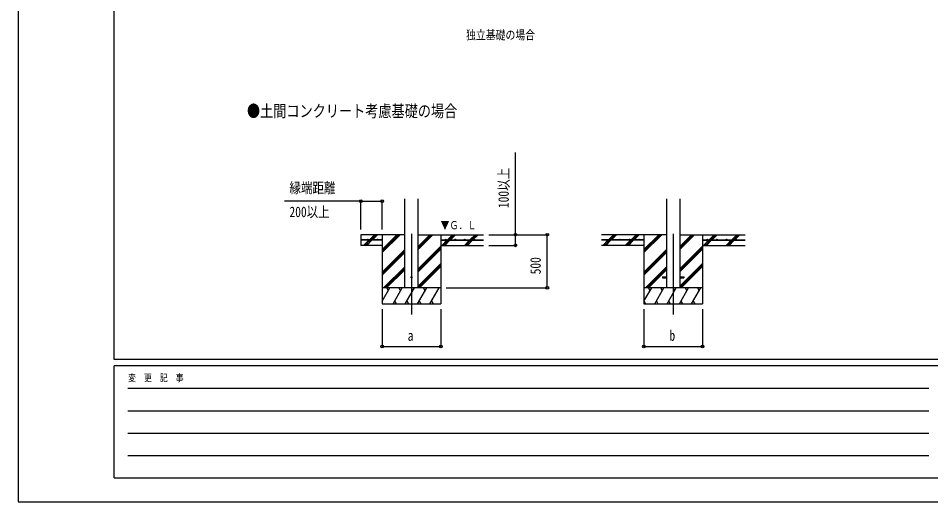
# Model space of a CAD drawing. Units: millimetres, scale not verified. Extents: x -12615 to 12615, y -8910 to 8910.
# Drawn here: x -12615 to -4048, y -8910 to -4371 of the extents above; entities that cross this region are included whole.
import ezdxf
from ezdxf.enums import TextEntityAlignment as Align

# ---------------------------------------------------------------- set-up
doc = ezdxf.new("R2010")
doc.units = ezdxf.units.MM
doc.header["$LTSCALE"] = 40
for name, color, linetype in [('0-2_USER1', 3, 'Continuous'), ('0-3_YKK_12', 2, 'Continuous'), ('0-4_YKK_13', 4, 'Continuous'), ('0-5_YKK_A1', 4, 'Continuous'), ('0-6_YKK_D', 6, 'Continuous'), ('0-7_YKK_ZWAK', 7, 'Continuous')]:
    doc.layers.add(name, color=color, linetype=linetype)
doc.styles.add('ＭＳ ゴシック', font='')
doc.styles.get('ＭＳ ゴシック').set_extended_font_data('MS Gothic')

msp = doc.modelspace()

# ---------------------------------------------------------------- linework, layer by layer
at = {"layer": '0-3_YKK_12'}
for p, q in [((-8922.53, -6393.48), (-8922.53, -7152.69)), ((-6465.14, -6393.48), (-6465.14, -7152.69))]:
    msp.add_line(p, q, dxfattribs=at)
at = {"layer": '0-4_YKK_13'}
for p, q in [((-6565.14, -6798.19), (-6565.14, -6807.19)), ((-6565.14, -6798.19), (-6527.64, -6798.19)), ((-6565.14, -6807.19), (-6527.64, -6807.19)), ((-6402.64, -6798.19), (-6365.14, -6798.19)), ((-6402.64, -6807.19), (-6365.14, -6807.19)), ((-6365.14, -6798.19), (-6365.14, -6807.19))]:
    msp.add_line(p, q, dxfattribs=at)
msp.add_circle((-8922.53, -6802.69), 5, dxfattribs=at)
at = {"layer": '0-5_YKK_A1'}
for p, q in [((-8985.03, -6902.69), (-8985.03, -6067.34)), ((-8860.03, -6902.69), (-8860.03, -6067.34)), ((-6527.64, -6066.34), (-6527.64, -6902.69)), ((-6402.64, -6066.34), (-6402.64, -6902.69)), ((-9318.56, -6450.19), (-9271.06, -6402.69)), ((-9304.42, -6450.19), (-9256.92, -6402.69)), ((-9290.28, -6450.19), (-9242.78, -6402.69)), ((-9197.53, -6402.69), (-9197.53, -7052.69)), ((-9197.53, -6569.57), (-9030.65, -6402.69)), ((-9197.53, -6555.43), (-9044.79, -6402.69)), ((-9197.53, -6541.29), (-9058.93, -6402.69)), ((-8860.03, -6540.44), (-8722.28, -6402.69)), ((-8860.03, -6526.3), (-8736.42, -6402.69)), ((-8860.03, -6512.16), (-8750.56, -6402.69)), ((-8860.03, -6402.69), (-8247.53, -6402.69)), ((-8647.53, -6402.69), (-8647.53, -7052.69)), ((-8585.93, -6450.19), (-8538.43, -6402.69)), ((-8571.79, -6450.19), (-8524.29, -6402.69)), ((-8557.65, -6450.19), (-8510.15, -6402.69)), ((-8373.8, -6450.19), (-8326.3, -6402.69)), ((-8359.66, -6450.19), (-8312.16, -6402.69)), ((-8345.52, -6450.19), (-8298.01, -6402.69)), ((-6527.64, -6402.69), (-7140.14, -6402.69)), ((-7073.31, -6450.19), (-7025.81, -6402.69)), ((-7054.31, -6445.34), (-7011.66, -6402.69)), ((-7045.02, -6450.19), (-6997.52, -6402.69)), ((-6861.18, -6450.19), (-6813.67, -6402.69)), ((-6847.03, -6450.19), (-6799.53, -6402.69)), ((-6832.89, -6450.19), (-6785.39, -6402.69)), ((-6740.14, -6402.69), (-6740.14, -7052.69)), ((-6740.14, -6569.57), (-6573.26, -6402.69)), ((-6740.14, -6555.43), (-6587.4, -6402.69)), ((-6740.14, -6541.29), (-6601.54, -6402.69)), ((-6402.64, -6540.44), (-6264.89, -6402.69)), ((-6402.64, -6526.3), (-6279.03, -6402.69)), ((-6402.64, -6512.16), (-6293.17, -6402.69)), ((-6402.64, -6402.69), (-5790.14, -6402.69)), ((-6190.14, -6402.69), (-6190.14, -7052.69)), ((-6128.54, -6450.19), (-6081.04, -6402.69)), ((-6114.4, -6450.19), (-6066.9, -6402.69)), ((-6100.26, -6450.19), (-6052.76, -6402.69)), ((-5916.41, -6450.19), (-5868.91, -6402.69)), ((-5902.27, -6450.19), (-5854.77, -6402.69)), ((-5888.13, -6450.19), (-5840.63, -6402.69)), ((-9197.53, -6450.19), (-9397.53, -6450.19)), ((-9197.53, -6455.19), (-9397.53, -6455.19)), ((-9197.53, -6502.69), (-9397.53, -6502.69)), ((-9369.66, -6501.29), (-9323.56, -6455.19)), ((-9356.92, -6502.69), (-9309.42, -6455.19)), ((-9342.78, -6502.69), (-9295.28, -6455.19)), ((-9197.53, -6450.19), (-9197.53, -6455.19)), ((-8647.53, -6450.19), (-8247.53, -6450.19)), ((-8647.53, -6450.19), (-8647.53, -6455.19)), ((-8647.53, -6455.19), (-8247.53, -6455.19)), ((-8647.53, -6502.69), (-8247.53, -6502.69)), ((-8638.43, -6502.69), (-8590.93, -6455.19)), ((-8624.29, -6502.69), (-8576.79, -6455.19)), ((-8610.15, -6502.69), (-8562.65, -6455.19)), ((-8426.3, -6502.69), (-8378.8, -6455.19)), ((-8412.16, -6502.69), (-8364.66, -6455.19)), ((-8398.02, -6502.69), (-8350.52, -6455.19)), ((-6740.14, -6450.19), (-7140.14, -6450.19)), ((-6740.14, -6455.19), (-7140.14, -6455.19)), ((-6740.14, -6502.69), (-7140.14, -6502.69)), ((-7125.81, -6502.69), (-7078.31, -6455.19)), ((-7111.67, -6502.69), (-7064.17, -6455.19)), ((-7097.52, -6502.69), (-7050.02, -6455.19)), ((-7059.17, -6450.19), (-7057.5, -6448.53)), ((-6912.27, -6501.29), (-6866.18, -6455.19)), ((-6899.53, -6502.69), (-6852.03, -6455.19)), ((-6885.39, -6502.69), (-6837.89, -6455.19)), ((-6740.14, -6450.19), (-6740.14, -6455.19)), ((-6190.14, -6450.19), (-5790.14, -6450.19)), ((-6190.14, -6450.19), (-6190.14, -6455.19)), ((-6190.14, -6455.19), (-5790.14, -6455.19)), ((-6190.14, -6502.69), (-5790.14, -6502.69)), ((-6181.04, -6502.69), (-6133.54, -6455.19)), ((-6166.9, -6502.69), (-6119.4, -6455.19)), ((-6152.76, -6502.69), (-6105.26, -6455.19)), ((-5968.91, -6502.69), (-5921.41, -6455.19)), ((-5954.77, -6502.69), (-5907.27, -6455.19)), ((-5940.63, -6502.69), (-5893.13, -6455.19)), ((-9197.53, -6753.42), (-8985.03, -6540.92)), ((-9197.53, -6767.56), (-8985.03, -6555.06)), ((-9197.53, -6781.7), (-8985.03, -6569.21)), ((-8860.03, -6724.29), (-8647.53, -6511.79)), ((-8860.03, -6738.43), (-8647.53, -6525.93)), ((-8860.03, -6752.57), (-8647.53, -6540.07)), ((-6740.14, -6753.42), (-6527.64, -6540.92)), ((-6740.14, -6767.56), (-6527.64, -6555.06)), ((-6740.14, -6781.7), (-6527.64, -6569.21)), ((-6402.64, -6724.29), (-6190.14, -6511.79)), ((-6402.64, -6738.43), (-6190.14, -6525.93)), ((-6402.64, -6752.57), (-6190.14, -6540.07)), ((-8860.03, -6886.42), (-8647.53, -6673.92)), ((-6402.64, -6886.42), (-6190.14, -6673.92)), ((-9184.67, -6902.69), (-8985.03, -6703.05)), ((-9170.53, -6902.69), (-8985.03, -6717.2)), ((-9156.39, -6902.69), (-8985.03, -6731.34)), ((-8860.03, -6900.56), (-8647.53, -6688.06)), ((-8848.02, -6902.69), (-8647.53, -6702.2)), ((-6727.28, -6902.69), (-6527.64, -6703.05)), ((-6713.14, -6902.69), (-6527.64, -6717.2)), ((-6699, -6902.69), (-6527.64, -6731.34)), ((-6402.64, -6900.56), (-6190.14, -6688.06)), ((-6390.63, -6902.69), (-6190.14, -6702.2)), ((-8647.53, -6902.69), (-9197.53, -6902.69)), ((-9197.53, -7028.14), (-9125.1, -6902.69)), ((-9140.1, -6928.68), (-9155.1, -6902.69)), ((-9096.23, -7052.69), (-9009.63, -6902.69)), ((-9024.63, -6928.67), (-9039.63, -6902.69)), ((-8980.76, -7052.69), (-8894.16, -6902.69)), ((-8909.16, -6928.68), (-8924.16, -6902.69)), ((-8865.29, -7052.69), (-8778.69, -6902.69)), ((-8793.69, -6928.68), (-8808.69, -6902.69)), ((-8749.82, -7052.69), (-8663.22, -6902.69)), ((-8693.22, -6902.69), (-8693.22, -6902.69)), ((-6190.14, -6902.69), (-6740.14, -6902.69)), ((-6740.14, -7028.14), (-6667.71, -6902.69)), ((-6682.71, -6928.68), (-6697.71, -6902.69)), ((-6638.84, -7052.69), (-6552.24, -6902.69)), ((-6567.24, -6928.67), (-6582.24, -6902.69)), ((-6523.37, -7052.69), (-6436.77, -6902.69)), ((-6451.77, -6928.68), (-6466.77, -6902.69)), ((-6407.9, -7052.69), (-6321.3, -6902.69)), ((-6336.3, -6928.68), (-6351.3, -6902.69)), ((-6292.43, -7052.69), (-6205.83, -6902.69)), ((-6220.83, -6928.67), (-6235.83, -6902.69)), ((-9197.53, -7052.69), (-8647.53, -7052.69)), ((-9081.23, -7026.71), (-9066.23, -7052.69)), ((-8965.76, -7026.71), (-8950.76, -7052.69)), ((-8850.29, -7026.71), (-8835.29, -7052.69)), ((-8734.82, -7026.71), (-8719.82, -7052.69)), ((-6740.14, -7052.69), (-6190.14, -7052.69)), ((-6739.31, -7026.71), (-6724.32, -7052.69)), ((-6623.84, -7026.71), (-6608.85, -7052.69)), ((-6508.37, -7026.71), (-6493.38, -7052.69)), ((-6392.9, -7026.71), (-6377.9, -7052.69)), ((-6277.43, -7026.71), (-6262.44, -7052.69))]:
    msp.add_line(p, q, dxfattribs=at)
msp.add_lwpolyline([(-8985.03, -6402.69), (-9397.53, -6402.69), (-9397.53, -6502.69)], dxfattribs=at)
for centre in [(-9332.53, -6447.69), (-9242.53, -6447.69), (-8602.53, -6447.69), (-8512.53, -6447.69), (-8422.53, -6447.69), (-8332.53, -6447.69), (-7055.14, -6447.69), (-6965.14, -6447.69), (-6875.14, -6447.69), (-6785.14, -6447.69), (-6145.14, -6447.69), (-6055.14, -6447.69), (-5965.14, -6447.69), (-5875.14, -6447.69)]:
    msp.add_circle(centre, 2.5, dxfattribs=at)
at = {"layer": '0-6_YKK_D'}
for p, q in [((-9397.53, -6087.44), (-10115.34, -6087.44)), ((-9397.53, -6352.69), (-9397.53, -6086.44)), ((-9397.53, -6087.44), (-9197.53, -6087.44)), ((-9197.53, -6352.69), (-9197.53, -6086.44)), ((-8197.53, -6402.69), (-7646.53, -6402.69)), ((-8197.53, -6402.69), (-7946.53, -6402.69)), ((-7647.53, -6902.69), (-7647.53, -6402.69)), ((-8197.53, -6502.69), (-7946.53, -6502.69)), ((-8597.53, -6902.69), (-7646.53, -6902.69)), ((-9197.53, -7102.69), (-9197.53, -7453.69)), ((-8647.53, -7102.69), (-8647.53, -7453.69)), ((-6740.14, -7102.69), (-6740.14, -7453.69)), ((-6190.14, -7102.69), (-6190.14, -7453.69)), ((-9197.53, -7452.69), (-8647.53, -7452.69)), ((-6740.14, -7452.69), (-6190.14, -7452.69))]:
    msp.add_line(p, q, dxfattribs=at)
msp.add_lwpolyline([(-7947.53, -6502.69), (-7947.53, -6402.69), (-7947.53, -5631.49)], dxfattribs=at)
for centre in [(-9397.53, -6087.44), (-9197.53, -6087.44), (-7947.53, -6402.69), (-7647.53, -6402.69), (-7947.53, -6502.69), (-7647.53, -6902.69), (-9197.53, -7452.69), (-8647.53, -7452.69), (-6740.14, -7452.69), (-6190.14, -7452.69)]:
    msp.add_circle(centre, 12.75, dxfattribs=at)
at = {"layer": '0-7_YKK_ZWAK'}
for p, q in [((-11714.94, -7575), (-11714.94, 8325)), ((11685.06, -7575), (-11714.94, -7575)), ((-3914.94, -7635), (-11714.94, -7635)), ((-11714.94, -8685), (-11714.94, -7635)), ((-11587.44, -7845), (-4064.94, -7845)), ((-11587.44, -8055), (-4064.94, -8055)), ((-11587.44, -8265), (-4064.94, -8265)), ((-11587.44, -8475), (-4064.94, -8475)), ((-11714.94, -8685), (-3914.94, -8685))]:
    msp.add_line(p, q, dxfattribs=at)
msp.add_lwpolyline([(-12615, -8910), (12615, -8910), (12615, 8910), (-12615, 8910)], close=True, dxfattribs=at)

# ---------------------------------------------------------------- texts
at = {"layer": '0-2_USER1', "style": 'ＭＳ ゴシック', "width": 0.8}
for s, height, p in [('独立基礎の場合', 84.83, (-8410.71, -4595.35)), ('●土間コンクリート考慮基礎の場合', 113.1, (-10467.64, -5331.76))]:
    msp.add_text(s, height=height, dxfattribs=at).set_placement(p, align=Align.BOTTOM_LEFT)
at = {"layer": '0-5_YKK_A1', "style": 'ＭＳ ゴシック', "width": 0.8}
msp.add_text('▼Ｇ．Ｌ', height=75.41, dxfattribs=at).set_placement((-8650.51, -6374.24), align=Align.BOTTOM_LEFT)
at = {"layer": '0-6_YKK_D', "style": 'ＭＳ ゴシック', "width": 0.8}
for s, p in [('100以上', (-7979.53, -6153.09)), ('500', (-7679.53, -6775.09))]:
    msp.add_text(s, height=98.97, rotation=90, dxfattribs=at).set_placement(p, align=Align.BOTTOM_LEFT)
for s, p in [('縁端距離', (-10068.73, -6042.44)), ('200以上', (-10068.73, -6267.44)), ('a', (-8958.53, -7428.69)), ('b', (-6501.14, -7428.69))]:
    msp.add_text(s, height=98.97, dxfattribs=at).set_placement(p, align=Align.BOTTOM_LEFT)
at = {"layer": '0-7_YKK_ZWAK', "style": 'ＭＳ ゴシック', "width": 0.8}
msp.add_text('変  更  記  事', height=65.98, dxfattribs=at).set_placement((-11583.93, -7800), align=Align.BOTTOM_LEFT)

doc.saveas('drawing.dxf')
